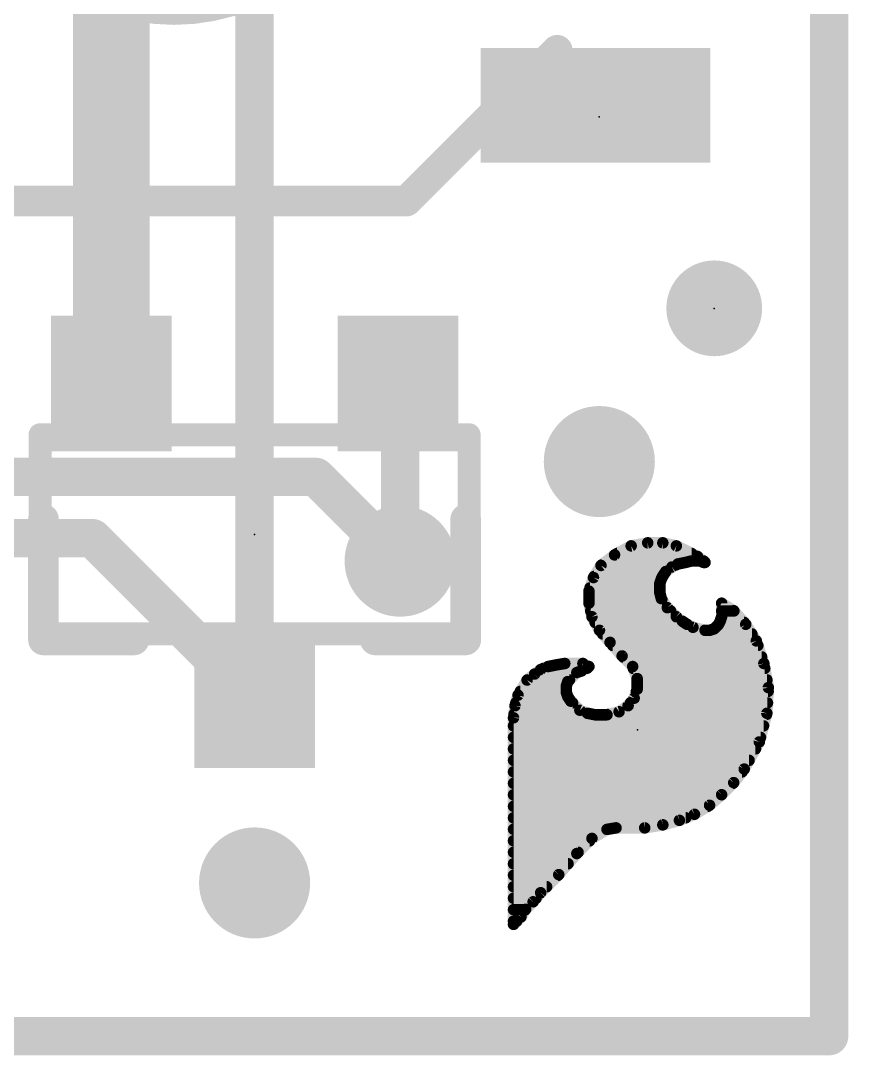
# Model space of a CAD drawing. Extents: x -30.7 to 55.9, y -16 to 25.5.
# Drawn here: x 20.04 to 25.53, y -0.13 to 6.73 of the extents above; entities that cross this region are included whole.
import ezdxf

# ---------------------------------------------------------------- set-up
doc = ezdxf.new("R2010")
doc.units = 0
for name, color, linetype in [('1', 12, 'CONTINUOUS'), ('16', 53, 'CONTINUOUS'), ('18', 110, 'CONTINUOUS'), ('20', 53, 'CONTINUOUS'), ('21', 41, 'CONTINUOUS'), ('23', 53, 'CONTINUOUS'), ('24', 53, 'CONTINUOUS'), ('51', 53, 'CONTINUOUS')]:
    doc.layers.add(name, color=color, linetype=linetype)

# ---------------------------------------------------------------- blocks, each defined once
blk = doc.blocks.new('PIE')
at = {"const_width": 0.5}
blk.add_lwpolyline([(0, -0.25, 1), (0, 0.25, 1), (0, -0.25)], format="xyb", dxfattribs=at)
blk = doc.blocks.new('RECT')
blk.add_solid([(-0.5, -0.5), (0.5, -0.5), (-0.5, 0.5), (0.5, 0.5)])
blk = doc.blocks.new('ROUNDV')
at = {"const_width": 0.5}
blk.add_lwpolyline([(0, -0.25, 1), (0, 0.25, 1), (0, -0.25)], format="xyb", dxfattribs=at)

msp = doc.modelspace()

# ---------------------------------------------------------------- linework, layer by layer
at = {"layer": '1'}
for points, const_width in [([(25.4, 0), (25.4, 25.4)], 0.254), ([(21.59, 2.2274), (21.59, 9.6012)], 0.254), ([(20.64, 8.9002), (20.64, 4.3274)], 0.508), ([(22.54, 4.3274), (22.5552, 4.3122)], 0.254), ([(22.5552, 4.3122), (22.5552, 3.1496)], 0.254), ([(20.5154, 3.302), (17.526, 3.302)], 0.254), ([(21.59, 2.2274), (20.5154, 3.302)], 0.254), ([(0, 0), (25.4, 0)], 0.254)]:
    msp.add_lwpolyline(points, dxfattribs=dict(at, const_width=const_width))
for points, const_width in [([(20.513, 4.3274, 1), (20.767, 4.3274)], 0.254), ([(22.5849, 4.3723, 1), (22.4951, 4.2825)], 0.127), ([(22.6187, 4.3122, 1), (22.4917, 4.3122)], 0.127), ([(22.5103, 4.2673, 1), (22.6001, 4.3571)], 0.127), ([(20.5603, 3.3469, 1), (20.4705, 3.2571)], 0.127), ([(20.5154, 3.2385, 1), (20.5154, 3.3655)], 0.127), ([(22.4917, 3.1496, 1), (22.6187, 3.1496)], 0.127), ([(21.5451, 2.1825, 1), (21.6349, 2.2723)], 0.127), ([(21.5265, 2.2274, 1), (21.6535, 2.2274)], 0.127), ([(25.4, -0.0635, 1), (25.4, 0.0635)], 0.127), ([(25.3365, 0, 1), (25.4635, 0)], 0.127)]:
    msp.add_lwpolyline(points, format="xyb", dxfattribs=dict(at, const_width=const_width))
at = {"layer": '16', "const_width": 0.254}
for points in [[(25.4, 0), (25.4, 25.4)], [(16.6116, 3.7084), (21.9964, 3.7084)], [(21.9964, 3.7084), (22.5552, 3.1496)], [(0, 0), (25.4, 0)]]:
    msp.add_lwpolyline(points, dxfattribs=at)
at = {"layer": '16', "const_width": 0.127}
for points in [[(22.0413, 3.7533, 1), (21.9515, 3.6635)], [(21.9964, 3.6449, 1), (21.9964, 3.7719)], [(22.5103, 3.1047, 1), (22.6001, 3.1945)], [(25.4, -0.0635, 1), (25.4, 0.0635)], [(25.3365, 0, 1), (25.4635, 0)]]:
    msp.add_lwpolyline(points, format="xyb", dxfattribs=at)
at = {"layer": '20', "const_width": 0.2032}
for points in [[(25.4, 25.4), (25.4, 0)], [(25.4, 0), (0, 0)]]:
    msp.add_lwpolyline(points, dxfattribs=at)
at = {"layer": '20', "const_width": 0.1016}
for points in [[(25.4, -0.0508, 1), (25.4, 0.0508)], [(25.3492, 0, 1), (25.4508, 0)]]:
    msp.add_lwpolyline(points, format="xyb", dxfattribs=at)
at = {"layer": '21'}
for points, const_width in [([(21.0566, 6.8072, 1), (21.0566, 9.3472, 1), (21.0566, 6.8072)], 0.2032), ([(22.5966, 5.4864, 1), (22.5966, 5.588)], 0.1016), ([(20.2408, 3.4274, 1), (20.1392, 3.4274)], 0.1016), ([(23.0408, 3.4274, 1), (22.9392, 3.4274)], 0.1016), ([(24.197, 3.2901, 1), (24.197, 3.252)], 0.0381), ([(24.2004, 3.2523, 1), (24.1936, 3.2897)], 0.0381), ([(24.3011, 3.2896, 1), (24.2929, 3.2524)], 0.0381), ([(24.297, 3.252, 1), (24.297, 3.2901)], 0.0381), ([(23.9679, 3.2077, 1), (23.9861, 3.1743)], 0.0381), ([(23.9887, 3.176, 1), (23.9653, 3.206)], 0.0381), ([(23.9942, 3.2195, 1), (23.9942, 3.1814)], 0.0381), ([(24.0836, 3.2697, 1), (24.0904, 3.2323)], 0.0381), ([(24.0961, 3.2343, 1), (24.0779, 3.2677)], 0.0381), ([(24.3955, 3.268, 1), (24.3785, 3.234)], 0.0381), ([(24.3829, 3.2324, 1), (24.3911, 3.2696)], 0.0381), ([(24.4882, 3.1814, 1), (24.4882, 3.2195)], 0.0381), ([(23.9032, 3.1109, 1), (23.8708, 3.1311)], 0.0381), ([(23.8911, 3.1433, 1), (23.8911, 3.1052)], 0.0381), ([(24.3933, 3.1497, 1), (24.4007, 3.1123)], 0.0381), ([(24.3834, 3.1052, 1), (24.3834, 3.1433)], 0.0381), ([(24.4055, 3.114, 1), (24.3885, 3.148)], 0.0381), ([(24.4424, 3.1595, 1), (24.4516, 3.1225)], 0.0381), ([(24.4507, 3.1223, 1), (24.4433, 3.1597)], 0.0381), ([(24.487, 3.1701, 1), (24.487, 3.132)], 0.0381), ([(24.4916, 3.1325, 1), (24.4824, 3.1695)], 0.0381), ([(24.5384, 3.1962, 1), (24.5156, 3.1658)], 0.0381), ([(24.5185, 3.164, 1), (24.5355, 3.198)], 0.0381), ([(24.5555, 3.168, 1), (24.5385, 3.134)], 0.0381), ([(24.547, 3.132, 1), (24.547, 3.1701)], 0.0381), ([(24.5805, 3.1645, 1), (24.5535, 3.1375)], 0.0381), ([(24.567, 3.1601, 1), (24.567, 3.122)], 0.0381), ([(24.5556, 3.1358, 1), (24.5784, 3.1662)], 0.0381), ([(24.5585, 3.124, 1), (24.5755, 3.158)], 0.0381), ([(24.5635, 3.1275, 1), (24.5905, 3.1545)], 0.0381), ([(24.577, 3.122, 1), (24.577, 3.1601)], 0.0381), ([(23.8753, 3.136, 1), (23.8987, 3.106)], 0.0381), ([(24.314, 3.0425, 1), (24.28, 3.0595)], 0.0381), ([(24.3056, 3.0962, 1), (24.3284, 3.0658)], 0.0381), ([(24.3329, 3.0704, 1), (24.3011, 3.0916)], 0.0381), ([(24.3485, 3.128, 1), (24.3655, 3.094)], 0.0381), ([(24.3684, 3.0958, 1), (24.3456, 3.1262)], 0.0381), ([(23.8208, 3.0511, 1), (23.8532, 3.0309)], 0.0381), ([(23.8551, 3.035, 1), (23.8189, 3.047)], 0.0381), ([(23.8414, 3.0671, 1), (23.8414, 3.029)], 0.0381), ([(24.2961, 3.001, 1), (24.258, 3.001)], 0.0381), ([(24.2589, 3.007, 1), (24.2951, 2.995)], 0.0381), ([(24.27, 3.0395, 1), (24.304, 3.0225)], 0.0381), ([(24.3051, 3.025, 1), (24.2689, 3.037)], 0.0381), ([(24.2811, 3.0616, 1), (24.3129, 3.0404)], 0.0381), ([(24.2955, 3.029, 1), (24.2955, 3.0671)], 0.0381), ([(23.7889, 2.957, 1), (23.8251, 2.945)], 0.0381), ([(23.8261, 2.951, 1), (23.788, 2.951)], 0.0381), ([(23.8139, 2.9909, 1), (23.8139, 2.9527)], 0.0381), ([(24.2955, 2.9456, 1), (24.2585, 2.9364)], 0.0381), ([(24.258, 2.941, 1), (24.2961, 2.941)], 0.0381), ([(24.277, 2.9527, 1), (24.277, 2.9909)], 0.0381), ([(23.807, 2.9146, 1), (23.807, 2.8765)], 0.0381), ([(23.8256, 2.8751, 1), (23.7884, 2.8669)], 0.0381), ([(23.788, 2.871, 1), (23.8261, 2.871)], 0.0381), ([(24.3029, 2.9116, 1), (24.2711, 2.8904)], 0.0381), ([(24.2685, 2.8964, 1), (24.3055, 2.9056)], 0.0381), ([(24.2906, 2.8765, 1), (24.2906, 2.9146)], 0.0381), ([(24.7061, 2.871, 1), (24.668, 2.871)], 0.0381), ([(24.6971, 2.8872, 1), (24.6769, 2.8548)], 0.0381), ([(23.8185, 2.8385, 1), (23.8185, 2.8004)], 0.0381), ([(23.8437, 2.7903, 1), (23.8103, 2.7717)], 0.0381), ([(24.3405, 2.8545, 1), (24.3135, 2.8275)], 0.0381), ([(24.3111, 2.8304, 1), (24.3429, 2.8516)], 0.0381), ([(24.3486, 2.8004, 1), (24.3486, 2.8385)], 0.0381), ([(24.3984, 2.7962, 1), (24.3756, 2.7658)], 0.0381), ([(24.3735, 2.7675, 1), (24.4005, 2.7945)], 0.0381), ([(24.687, 2.8385, 1), (24.687, 2.8004)], 0.0381), ([(24.7051, 2.775, 1), (24.6689, 2.787)], 0.0381), ([(24.7812, 2.8337, 1), (24.7528, 2.8083)], 0.0381), ([(24.7569, 2.8048, 1), (24.7771, 2.8372)], 0.0381), ([(24.7684, 2.8004, 1), (24.7684, 2.8385)], 0.0381), ([(23.8084, 2.7769, 1), (23.8456, 2.7851)], 0.0381), ([(23.848, 2.7623, 1), (23.848, 2.7242)], 0.0381), ([(24.4376, 2.7669, 1), (24.4164, 2.7351)], 0.0381), ([(24.4156, 2.7358, 1), (24.4384, 2.7662)], 0.0381), ([(24.4655, 2.748, 1), (24.4485, 2.714)], 0.0381), ([(24.4387, 2.7242, 1), (24.4387, 2.7623)], 0.0381), ([(24.4464, 2.7151, 1), (24.4676, 2.7469)], 0.0381), ([(24.5016, 2.7295, 1), (24.4924, 2.6925)], 0.0381), ([(24.4885, 2.694, 1), (24.5055, 2.728)], 0.0381), ([(24.65, 2.7395, 1), (24.684, 2.7225)], 0.0381), ([(24.6805, 2.7175, 1), (24.6535, 2.7445)], 0.0381), ([(24.6731, 2.7623, 1), (24.6731, 2.7242)], 0.0381), ([(24.6589, 2.757, 1), (24.6951, 2.745)], 0.0381), ([(24.694, 2.7425, 1), (24.66, 2.7595)], 0.0381), ([(24.668, 2.781, 1), (24.7061, 2.781)], 0.0381), ([(24.8631, 2.7412, 1), (24.8309, 2.7208)], 0.0381), ([(24.8328, 2.7183, 1), (24.8612, 2.7437)], 0.0381), ([(24.8362, 2.7242, 1), (24.8362, 2.7623)], 0.0381), ([(20.19, 2.6782, 1), (20.19, 2.5766)], 0.1016), ([(20.1392, 2.6274, 1), (20.2408, 2.6274)], 0.1016), ([(20.79, 2.5766, 1), (20.79, 2.6782)], 0.1016), ([(22.39, 2.6782, 1), (22.39, 2.5766)], 0.1016), ([(22.9392, 2.6274, 1), (23.0408, 2.6274)], 0.1016), ([(22.99, 2.5766, 1), (22.99, 2.6782)], 0.1016), ([(23.8913, 2.7035, 1), (23.8627, 2.6785)], 0.0381), ([(23.8603, 2.6817, 1), (23.8937, 2.7003)], 0.0381), ([(23.898, 2.6861, 1), (23.898, 2.648)], 0.0381), ([(24.577, 2.7101, 1), (24.577, 2.672)], 0.0381), ([(24.5724, 2.6725, 1), (24.5816, 2.7095)], 0.0381), ([(24.601, 2.7091, 1), (24.613, 2.6729)], 0.0381), ([(24.607, 2.672, 1), (24.607, 2.7101)], 0.0381), ([(24.6235, 2.7145, 1), (24.6505, 2.6875)], 0.0381), ([(24.643, 2.6829, 1), (24.631, 2.7191)], 0.0381), ([(24.8877, 2.648, 1), (24.8877, 2.6861)], 0.0381), ([(23.9612, 2.6237, 1), (23.9328, 2.5983)], 0.0381), ([(23.9327, 2.5985, 1), (23.9613, 2.6235)], 0.0381), ([(23.965, 2.6099, 1), (23.965, 2.5718)], 0.0381), ([(24.9351, 2.627, 1), (24.8989, 2.615)], 0.0381), ([(24.9009, 2.6108, 1), (24.9331, 2.6312)], 0.0381), ([(24.9271, 2.5718, 1), (24.9271, 2.6099)], 0.0381), ([(24.0405, 2.5345, 1), (24.0135, 2.5075)], 0.0381), ([(24.0128, 2.5083, 1), (24.0412, 2.5337)], 0.0381), ([(24.0334, 2.5337, 1), (24.0334, 2.4956)], 0.0381), ([(24.9525, 2.4956, 1), (24.9525, 2.5337)], 0.0381), ([(23.5055, 2.4575, 1), (23.5055, 2.4194)], 0.0381), ([(23.5333, 2.4697, 1), (23.5407, 2.4323)], 0.0381), ([(23.5441, 2.4333, 1), (23.5299, 2.4687)], 0.0381), ([(23.5839, 2.4798, 1), (23.5901, 2.4422)], 0.0381), ([(23.5907, 2.4423, 1), (23.5833, 2.4797)], 0.0381), ([(23.647, 2.4901, 1), (23.647, 2.452)], 0.0381), ([(23.6501, 2.4522, 1), (23.6439, 2.4898)], 0.0381), ([(23.7755, 2.488, 1), (23.7585, 2.454)], 0.0381), ([(23.767, 2.452, 1), (23.767, 2.4901)], 0.0381), ([(23.7835, 2.4545, 1), (23.8105, 2.4275)], 0.0381), ([(23.8055, 2.424, 1), (23.7885, 2.458)], 0.0381), ([(23.7918, 2.4194, 1), (23.7918, 2.4575)], 0.0381), ([(23.8205, 2.4375, 1), (23.7935, 2.4645)], 0.0381), ([(23.7985, 2.434, 1), (23.8155, 2.468)], 0.0381), ([(24.1148, 2.4577, 1), (24.0792, 2.4443)], 0.0381), ([(24.1017, 2.4575, 1), (24.1017, 2.4194)], 0.0381), ([(24.0835, 2.4375, 1), (24.1105, 2.4645)], 0.0381), ([(24.9857, 2.4745, 1), (24.9483, 2.4675)], 0.0381), ([(24.9489, 2.465, 1), (24.9851, 2.477)], 0.0381), ([(24.9731, 2.4194, 1), (24.9731, 2.4575)], 0.0381), ([(23.4356, 2.4162, 1), (23.4584, 2.3858)], 0.0381), ([(23.4589, 2.3861, 1), (23.4351, 2.4159)], 0.0381), ([(23.4799, 2.4487, 1), (23.4941, 2.4133)], 0.0381), ([(23.4984, 2.4158, 1), (23.4756, 2.4462)], 0.0381), ([(23.721, 2.4291, 1), (23.733, 2.3929)], 0.0381), ([(23.7405, 2.3975, 1), (23.7135, 2.4245)], 0.0381), ([(23.7485, 2.438, 1), (23.7655, 2.404)], 0.0381), ([(23.763, 2.4029, 1), (23.751, 2.4391)], 0.0381), ([(24.1461, 2.371, 1), (24.108, 2.371)], 0.0381), ([(23.3851, 2.3759, 1), (23.4089, 2.3461)], 0.0381), ([(23.3985, 2.3813, 1), (23.3985, 2.3432)], 0.0381), ([(23.4133, 2.3512, 1), (23.3807, 2.3708)], 0.0381), ([(23.6389, 2.327, 1), (23.6751, 2.315)], 0.0381), ([(23.6761, 2.321, 1), (23.638, 2.321)], 0.0381), ([(23.6535, 2.3645, 1), (23.6805, 2.3375)], 0.0381), ([(23.6851, 2.345, 1), (23.6489, 2.357)], 0.0381), ([(23.6782, 2.3432, 1), (23.6782, 2.3813)], 0.0381), ([(24.127, 2.3813, 1), (24.127, 2.3432)], 0.0381), ([(24.1451, 2.295, 1), (24.1089, 2.307)], 0.0381), ([(24.1092, 2.3643, 1), (24.1448, 2.3777)], 0.0381), ([(25.016, 2.3099, 1), (24.978, 2.3121)], 0.0381), ([(24.9783, 2.3075, 1), (25.0157, 2.3145)], 0.0381), ([(24.9874, 2.3432, 1), (24.9874, 2.3813)], 0.0381), ([(23.3207, 2.2708, 1), (23.3533, 2.2512)], 0.0381), ([(23.3553, 2.2558, 1), (23.3187, 2.2662)], 0.0381), ([(23.352, 2.3051, 1), (23.352, 2.267)], 0.0381), ([(23.6751, 2.287, 1), (23.6389, 2.275)], 0.0381), ([(23.638, 2.281, 1), (23.6761, 2.281)], 0.0381), ([(23.6829, 2.2616, 1), (23.6511, 2.2404)], 0.0381), ([(23.6489, 2.245, 1), (23.6851, 2.257)], 0.0381), ([(23.657, 2.267, 1), (23.657, 2.3051)], 0.0381), ([(24.0889, 2.247, 1), (24.1251, 2.235)], 0.0381), ([(24.1219, 2.2291, 1), (24.0921, 2.2529)], 0.0381), ([(24.122, 2.3051, 1), (24.122, 2.267)], 0.0381), ([(24.108, 2.301, 1), (24.1461, 2.301)], 0.0381), ([(24.9955, 2.267, 1), (24.9955, 2.3051)], 0.0381), ([(23.2987, 2.1962, 1), (23.3353, 2.1858)], 0.0381), ([(23.3359, 2.1886, 1), (23.2981, 2.1934)], 0.0381), ([(23.3224, 2.2288, 1), (23.3224, 2.1907)], 0.0381), ([(23.7005, 2.2345, 1), (23.6735, 2.2075)], 0.0381), ([(23.6711, 2.2104, 1), (23.7029, 2.2316)], 0.0381), ([(23.6982, 2.1907, 1), (23.6982, 2.2288)], 0.0381), ([(23.7541, 2.1787, 1), (23.7399, 2.1433)], 0.0381), ([(24.0521, 2.2029, 1), (24.0819, 2.1791)], 0.0381), ([(24.0776, 2.1751, 1), (24.0564, 2.2069)], 0.0381), ([(24.082, 2.2288, 1), (24.082, 2.1907)], 0.0381), ([(24.991, 2.1907, 1), (24.991, 2.2288)], 0.0381), ([(23.2881, 2.1134, 1), (23.3259, 2.1086)], 0.0381), ([(23.3261, 2.111, 1), (23.288, 2.111)], 0.0381), ([(23.3098, 2.1526, 1), (23.3098, 2.1145)], 0.0381), ([(23.7335, 2.1475, 1), (23.7605, 2.1745)], 0.0381), ([(23.8007, 2.1597, 1), (23.7933, 2.1223)], 0.0381), ([(23.7899, 2.1233, 1), (23.8041, 2.1587)], 0.0381), ([(23.847, 2.1501, 1), (23.847, 2.112)], 0.0381), ([(23.834, 2.1145, 1), (23.834, 2.1526)], 0.0381), ([(23.8433, 2.1123, 1), (23.8507, 2.1497)], 0.0381), ([(23.9224, 2.1495, 1), (23.9316, 2.1125)], 0.0381), ([(23.9374, 2.1526, 1), (23.9374, 2.1145)], 0.0381), ([(23.927, 2.112, 1), (23.927, 2.1501)], 0.0381), ([(23.9964, 2.1669, 1), (24.0176, 2.1351)], 0.0381), ([(24.0116, 2.1325, 1), (24.0024, 2.1695)], 0.0381), ([(24.968, 2.1421, 1), (25.006, 2.1399)], 0.0381), ([(25.0054, 2.1362, 1), (24.9686, 2.1458)], 0.0381), ([(24.9851, 2.1145, 1), (24.9851, 2.1526)], 0.0381), ([(23.307, 2.0764, 1), (23.307, 2.0383)], 0.0381), ([(24.965, 2.0383, 1), (24.965, 2.0764)], 0.0381), ([(23.307, 2.0002, 1), (23.307, 1.9622)], 0.0381), ([(24.9449, 1.9622, 1), (24.9449, 2.0002)], 0.0381), ([(23.307, 1.9241, 1), (23.307, 1.886)], 0.0381), ([(24.9114, 1.886, 1), (24.9114, 1.9241)], 0.0381), ([(24.9186, 1.9558, 1), (24.9554, 1.9462)], 0.0381), ([(24.9537, 1.9417, 1), (24.9203, 1.9603)], 0.0381), ([(23.307, 1.8478, 1), (23.307, 1.8097)], 0.0381), ([(24.8691, 1.8097, 1), (24.8691, 1.8478)], 0.0381), ([(23.307, 1.7717, 1), (23.307, 1.7336)], 0.0381), ([(24.8203, 1.7803, 1), (24.8537, 1.7617)], 0.0381), ([(24.852, 1.7593, 1), (24.822, 1.7827)], 0.0381), ([(24.8227, 1.7336, 1), (24.8227, 1.7717)], 0.0381), ([(24.7805, 1.6675, 1), (24.7535, 1.6945)], 0.0381), ([(23.307, 1.6955, 1), (23.307, 1.6574)], 0.0381), ([(24.752, 1.6927, 1), (24.782, 1.6693)], 0.0381), ([(24.7624, 1.6574, 1), (24.7624, 1.6955)], 0.0381), ([(23.307, 1.6193, 1), (23.307, 1.5812)], 0.0381), ([(24.6735, 1.6145, 1), (24.7005, 1.5875)], 0.0381), ([(24.6995, 1.5867, 1), (24.6745, 1.6153)], 0.0381), ([(24.6861, 1.5812, 1), (24.6861, 1.6193)], 0.0381), ([(23.307, 1.5431, 1), (23.307, 1.505)], 0.0381), ([(24.5945, 1.5453, 1), (24.6195, 1.5167)], 0.0381), ([(24.5953, 1.505, 1), (24.5953, 1.5431)], 0.0381), ([(24.6168, 1.5147, 1), (24.5972, 1.5473)], 0.0381), ([(23.307, 1.4668, 1), (23.307, 1.4287)], 0.0381), ([(24.3999, 1.4487, 1), (24.4141, 1.4133)], 0.0381), ([(24.412, 1.4126, 1), (24.402, 1.4494)], 0.0381), ([(24.449, 1.4287, 1), (24.449, 1.4668)], 0.0381), ([(24.4972, 1.4873, 1), (24.5168, 1.4547)], 0.0381), ([(24.5141, 1.4533, 1), (24.4999, 1.4887)], 0.0381), ([(23.307, 1.3907, 1), (23.307, 1.3526)], 0.0381), ([(23.9239, 1.3898, 1), (23.9301, 1.3522)], 0.0381), ([(23.9368, 1.3547, 1), (23.9172, 1.3873)], 0.0381), ([(23.9306, 1.3526, 1), (23.9306, 1.3907)], 0.0381), ([(23.987, 1.4001, 1), (23.987, 1.3619)], 0.0381), ([(23.9901, 1.3622, 1), (23.9839, 1.3998)], 0.0381), ([(24.1739, 1.3998, 1), (24.1801, 1.3622)], 0.0381), ([(24.177, 1.3619, 1), (24.177, 1.4001)], 0.0381), ([(24.292, 1.4194, 1), (24.302, 1.3826)], 0.0381), ([(24.3001, 1.3822, 1), (24.2939, 1.4198)], 0.0381), ([(23.307, 1.3145, 1), (23.307, 1.2764)], 0.0381), ([(23.8172, 1.3273, 1), (23.8368, 1.2947)], 0.0381), ([(23.8114, 1.2764, 1), (23.8114, 1.3145)], 0.0381), ([(23.8405, 1.2975, 1), (23.8135, 1.3245)], 0.0381), ([(23.307, 1.2383, 1), (23.307, 1.2002)], 0.0381), ([(23.7135, 1.2245, 1), (23.7405, 1.1975)], 0.0381), ([(23.7415, 1.1986, 1), (23.7125, 1.2234)], 0.0381), ([(23.7352, 1.2002, 1), (23.7352, 1.2383)], 0.0381), ([(23.307, 1.1621, 1), (23.307, 1.124)], 0.0381), ([(23.6687, 1.124, 1), (23.6687, 1.1621)], 0.0381), ([(23.307, 1.0858, 1), (23.307, 1.0477)], 0.0381), ([(23.5925, 1.0834, 1), (23.6215, 1.0586)], 0.0381), ([(23.6205, 1.0575, 1), (23.5935, 1.0845)], 0.0381), ([(23.6028, 1.0477, 1), (23.6028, 1.0858)], 0.0381), ([(23.307, 1.0096, 1), (23.307, 0.9716)], 0.0381), ([(23.4735, 0.9645, 1), (23.5005, 0.9375)], 0.0381), ([(23.5016, 0.9388, 1), (23.4724, 0.9632)], 0.0381), ([(23.5266, 0.9716, 1), (23.5266, 1.0096)], 0.0381), ([(23.307, 0.9335, 1), (23.307, 0.8953)], 0.0381), ([(23.4224, 0.9032, 1), (23.4516, 0.8788)], 0.0381), ([(23.4505, 0.8775, 1), (23.4235, 0.9045)], 0.0381), ([(23.4565, 0.8953, 1), (23.4565, 0.9335)], 0.0381), ([(23.307, 0.8573, 1), (23.307, 0.8192)], 0.0381), ([(23.3705, 0.7775, 1), (23.3435, 0.8045)], 0.0381), ([(23.3735, 0.8545, 1), (23.4005, 0.8275)], 0.0381), ([(23.4033, 0.8312, 1), (23.3707, 0.8508)], 0.0381), ([(23.3853, 0.8192, 1), (23.3853, 0.8573)], 0.0381), ([(23.307, 0.7811, 1), (23.307, 0.7429)], 0.0381), ([(23.2935, 0.7545, 1), (23.3205, 0.7275)], 0.0381), ([(23.288, 0.741, 1), (23.3261, 0.741)], 0.0381), ([(23.328, 0.7429, 1), (23.328, 0.7811)], 0.0381), ([(23.3407, 0.8008, 1), (23.3733, 0.7812)], 0.0381)]:
    msp.add_lwpolyline(points, format="xyb", dxfattribs=dict(at, const_width=const_width))
for points, const_width in [([(22.5966, 5.5372), (19.5166, 5.5372)], 0.2032), ([(20.19, 2.6274), (20.19, 3.4274)], 0.2032), ([(22.99, 2.6274), (22.99, 3.4274)], 0.2032), ([(24.197, 3.271), (24.087, 3.251)], 0.0762), ([(24.297, 3.271), (24.197, 3.271)], 0.0762), ([(24.387, 3.251), (24.297, 3.271)], 0.0762), ([(23.977, 3.191), (23.887, 3.121)], 0.0762), ([(24.087, 3.251), (23.977, 3.191)], 0.0762), ([(23.9942, 3.2004), (24.4882, 3.2004)], 0.0762), ([(24.527, 3.181), (24.387, 3.251)], 0.0762), ([(23.887, 3.121), (23.837, 3.041)], 0.0762), ([(23.8911, 3.1242), (24.3834, 3.1242)], 0.0762), ([(24.357, 3.111), (24.397, 3.131)], 0.0762), ([(24.397, 3.131), (24.447, 3.141)], 0.0762), ([(24.447, 3.141), (24.487, 3.151)], 0.0762), ([(24.487, 3.151), (24.547, 3.151)], 0.0762), ([(24.567, 3.151), (24.527, 3.181)], 0.0762), ([(24.547, 3.151), (24.567, 3.141)], 0.0762), ([(24.577, 3.141), (24.567, 3.151)], 0.0762), ([(24.567, 3.141), (24.577, 3.141)], 0.0762), ([(24.287, 3.031), (24.297, 3.051)], 0.0762), ([(24.297, 3.051), (24.317, 3.081)], 0.0762), ([(24.317, 3.081), (24.357, 3.111)], 0.0762), ([(23.837, 3.041), (23.807, 2.951)], 0.0762), ([(23.8414, 3.048), (24.2955, 3.048)], 0.0762), ([(24.277, 3.001), (24.287, 3.031)], 0.0762), ([(24.277, 2.941), (24.277, 3.001)], 0.0762), ([(23.807, 2.951), (23.807, 2.871)], 0.0762), ([(23.8139, 2.9718), (24.277, 2.9718)], 0.0762), ([(24.287, 2.901), (24.277, 2.941)], 0.0762), ([(23.807, 2.8956), (24.2906, 2.8956)], 0.0762), ([(23.807, 2.871), (23.827, 2.781)], 0.0762), ([(24.327, 2.841), (24.287, 2.901)], 0.0762), ([(24.687, 2.871), (24.687, 2.781)], 0.0762), ([(24.767, 2.821), (24.687, 2.871)], 0.0762), ([(23.8185, 2.8194), (24.3486, 2.8194)], 0.0762), ([(23.827, 2.781), (23.877, 2.691)], 0.0762), ([(24.387, 2.781), (24.327, 2.841)], 0.0762), ([(24.427, 2.751), (24.387, 2.781)], 0.0762), ([(24.687, 2.781), (24.677, 2.751)], 0.0762), ([(24.687, 2.8194), (24.7684, 2.8194)], 0.0762), ([(24.847, 2.731), (24.767, 2.821)], 0.0762), ([(23.848, 2.7432), (24.4387, 2.7432)], 0.0762), ([(24.457, 2.731), (24.427, 2.751)], 0.0762), ([(24.497, 2.711), (24.457, 2.731)], 0.0762), ([(24.577, 2.691), (24.497, 2.711)], 0.0762), ([(24.667, 2.731), (24.637, 2.701)], 0.0762), ([(24.677, 2.751), (24.667, 2.731)], 0.0762), ([(24.6731, 2.7432), (24.8362, 2.7432)], 0.0762), ([(24.917, 2.621), (24.847, 2.731)], 0.0762), ([(20.79, 2.6274), (20.19, 2.6274)], 0.2032), ([(22.39, 2.6274), (22.99, 2.6274)], 0.2032), ([(23.877, 2.691), (23.947, 2.611)], 0.0762), ([(23.898, 2.667), (24.8877, 2.667)], 0.0762), ([(24.607, 2.691), (24.577, 2.691)], 0.0762), ([(24.637, 2.701), (24.607, 2.691)], 0.0762), ([(23.947, 2.611), (24.027, 2.521)], 0.0762), ([(23.965, 2.5908), (24.9271, 2.5908)], 0.0762), ([(24.967, 2.471), (24.917, 2.621)], 0.0762), ([(24.027, 2.521), (24.097, 2.451)], 0.0762), ([(24.0334, 2.5146), (24.9525, 2.5146)], 0.0762), ([(23.537, 2.451), (23.487, 2.431)], 0.0762), ([(23.5055, 2.4384), (23.7918, 2.4384)], 0.0762), ([(23.587, 2.461), (23.537, 2.451)], 0.0762), ([(23.647, 2.471), (23.587, 2.461)], 0.0762), ([(23.767, 2.471), (23.647, 2.471)], 0.0762), ([(23.757, 2.421), (23.797, 2.441)], 0.0762), ([(23.807, 2.451), (23.767, 2.471)], 0.0762), ([(23.797, 2.441), (23.807, 2.451)], 0.0762), ([(24.097, 2.451), (24.127, 2.371)], 0.0762), ([(24.1017, 2.4384), (24.9731, 2.4384)], 0.0762), ([(24.997, 2.311), (24.967, 2.471)], 0.0762), ([(23.447, 2.401), (23.397, 2.361)], 0.0762), ([(23.487, 2.431), (23.447, 2.401)], 0.0762), ([(23.667, 2.351), (23.727, 2.411)], 0.0762), ([(23.727, 2.411), (23.757, 2.421)], 0.0762), ([(24.127, 2.371), (24.127, 2.301)], 0.0762), ([(23.397, 2.361), (23.337, 2.261)], 0.0762), ([(23.3985, 2.3622), (23.6782, 2.3622)], 0.0762), ([(23.657, 2.321), (23.667, 2.351)], 0.0762), ([(23.657, 2.281), (23.657, 2.321)], 0.0762), ([(24.127, 2.301), (24.107, 2.241)], 0.0762), ([(24.127, 2.3622), (24.9874, 2.3622)], 0.0762), ([(24.987, 2.141), (24.997, 2.311)], 0.0762), ([(23.337, 2.261), (23.317, 2.191)], 0.0762), ([(23.352, 2.286), (23.657, 2.286)], 0.0762), ([(23.667, 2.251), (23.657, 2.281)], 0.0762), ([(23.687, 2.221), (23.667, 2.251)], 0.0762), ([(24.107, 2.241), (24.067, 2.191)], 0.0762), ([(24.122, 2.286), (24.9955, 2.286)], 0.0762), ([(23.317, 2.191), (23.307, 2.111)], 0.0762), ([(23.3224, 2.2098), (23.6982, 2.2098)], 0.0762), ([(23.747, 2.161), (23.687, 2.221)], 0.0762), ([(23.797, 2.141), (23.747, 2.161)], 0.0762), ([(24.067, 2.191), (24.007, 2.151)], 0.0762), ([(24.082, 2.2098), (24.991, 2.2098)], 0.0762), ([(23.307, 2.111), (23.307, 0.741)], 0.0762), ([(23.3098, 2.1336), (23.834, 2.1336)], 0.0762), ([(23.847, 2.131), (23.797, 2.141)], 0.0762), ([(23.927, 2.131), (23.847, 2.131)], 0.0762), ([(24.007, 2.151), (23.927, 2.131)], 0.0762), ([(23.9374, 2.1336), (24.9851, 2.1336)], 0.0762), ([(24.937, 1.951), (24.987, 2.141)], 0.0762), ([(23.307, 2.0574), (24.965, 2.0574)], 0.0762), ([(23.307, 1.9812), (24.9449, 1.9812)], 0.0762), ([(23.307, 1.905), (24.9114, 1.905)], 0.0762), ([(24.837, 1.771), (24.937, 1.951)], 0.0762), ([(23.307, 1.8288), (24.8691, 1.8288)], 0.0762), ([(23.307, 1.7526), (24.8227, 1.7526)], 0.0762), ([(24.767, 1.681), (24.837, 1.771)], 0.0762), ([(24.687, 1.601), (24.767, 1.681)], 0.0762), ([(23.307, 1.6764), (24.7624, 1.6764)], 0.0762), ([(23.307, 1.6002), (24.6861, 1.6002)], 0.0762), ([(24.607, 1.531), (24.687, 1.601)], 0.0762), ([(23.307, 1.524), (24.5953, 1.524)], 0.0762), ([(24.507, 1.471), (24.607, 1.531)], 0.0762), ([(23.307, 1.4478), (24.449, 1.4478)], 0.0762), ([(24.297, 1.401), (24.407, 1.431)], 0.0762), ([(24.407, 1.431), (24.507, 1.471)], 0.0762), ([(23.307, 1.3716), (23.9306, 1.3716)], 0.0762), ([(23.827, 1.311), (23.927, 1.371)], 0.0762), ([(23.927, 1.371), (23.987, 1.381)], 0.0762), ([(23.987, 1.381), (24.177, 1.381)], 0.0762), ([(24.177, 1.381), (24.297, 1.401)], 0.0762), ([(23.307, 1.2954), (23.8114, 1.2954)], 0.0762), ([(23.727, 1.211), (23.827, 1.311)], 0.0762), ([(23.307, 1.2192), (23.7352, 1.2192)], 0.0762), ([(23.607, 1.071), (23.727, 1.211)], 0.0762), ([(23.307, 1.143), (23.6687, 1.143)], 0.0762), ([(23.307, 1.0668), (23.6028, 1.0668)], 0.0762), ([(23.487, 0.951), (23.607, 1.071)], 0.0762), ([(23.307, 0.9906), (23.5266, 0.9906)], 0.0762), ([(23.437, 0.891), (23.487, 0.951)], 0.0762), ([(23.307, 0.9144), (23.4565, 0.9144)], 0.0762), ([(23.387, 0.841), (23.437, 0.891)], 0.0762), ([(23.307, 0.8382), (23.3853, 0.8382)], 0.0762), ([(23.307, 0.741), (23.357, 0.791)], 0.0762), ([(23.357, 0.791), (23.387, 0.841)], 0.0762), ([(23.307, 0.762), (23.328, 0.762)], 0.0762)]:
    msp.add_lwpolyline(points, dxfattribs=dict(at, const_width=const_width))
at = {"layer": '23'}
for p in [(24.638, 4.826), (21.59, 3.3274), (24.13, 2.032)]:
    msp.add_point(p, dxfattribs=at)
at = {"layer": '24'}
for p in [(23.876, 6.096), (24.638, 4.826)]:
    msp.add_point(p, dxfattribs=at)
at = {"layer": '51'}
for points, const_width in [([(23.5966, 6.5372), (22.5966, 5.5372)], 0.2032), ([(20.1676, 2.667), (20.1676, 3.9878)], 0.1524), ([(20.1676, 3.9878), (23.0124, 3.9878)], 0.1524), ([(23.0124, 3.9878), (23.0124, 2.667)], 0.1524), ([(23.0124, 2.667), (20.1676, 2.667)], 0.1524)]:
    msp.add_lwpolyline(points, dxfattribs=dict(at, const_width=const_width))
for points, const_width in [([(23.6325, 6.5013, 1), (23.5607, 6.5731)], 0.1016), ([(22.5607, 5.5731, 1), (22.6325, 5.5013)], 0.1016), ([(20.2057, 3.9878, 1), (20.1295, 3.9878)], 0.0762), ([(20.1676, 4.0259, 1), (20.1676, 3.9497)], 0.0762), ([(23.0505, 3.9878, 1), (22.9743, 3.9878)], 0.0762), ([(23.0124, 3.9497, 1), (23.0124, 4.0259)], 0.0762), ([(20.1676, 2.7051, 1), (20.1676, 2.6289)], 0.0762), ([(20.1295, 2.667, 1), (20.2057, 2.667)], 0.0762), ([(22.9743, 2.667, 1), (23.0505, 2.667)], 0.0762), ([(23.0124, 2.6289, 1), (23.0124, 2.7051)], 0.0762)]:
    msp.add_lwpolyline(points, format="xyb", dxfattribs=dict(at, const_width=const_width))

# ---------------------------------------------------------------- block references
at = {"layer": '1'}
for p, xscale, yscale, rotation in [((23.8506, 6.1722), 0.762, 1.524, 90), ((20.64, 4.3274), 0.8, 0.9, 180), ((22.54, 4.3274), 0.8, 0.9, 180), ((21.59, 2.2274), 0.8, 0.9, 180)]:
    msp.add_blockref('RECT', p, dxfattribs=dict(at, xscale=xscale, yscale=yscale, rotation=rotation))
at = {"layer": '1', "xscale": 0.635, "yscale": 0.635}
msp.add_blockref('PIE', (24.638, 4.826), dxfattribs=at)
at = {"layer": '16', "xscale": 0.635, "yscale": 0.635}
msp.add_blockref('PIE', (24.638, 4.826), dxfattribs=at)
at = {"layer": '18', "xscale": 0.7366, "yscale": 0.7366}
for p in [(23.876, 3.81), (23.876, 3.81), (22.5552, 3.1496), (22.5552, 3.1496), (21.59, 1.016), (21.59, 1.016)]:
    msp.add_blockref('ROUNDV', p, dxfattribs=at)

doc.saveas('drawing.dxf')
